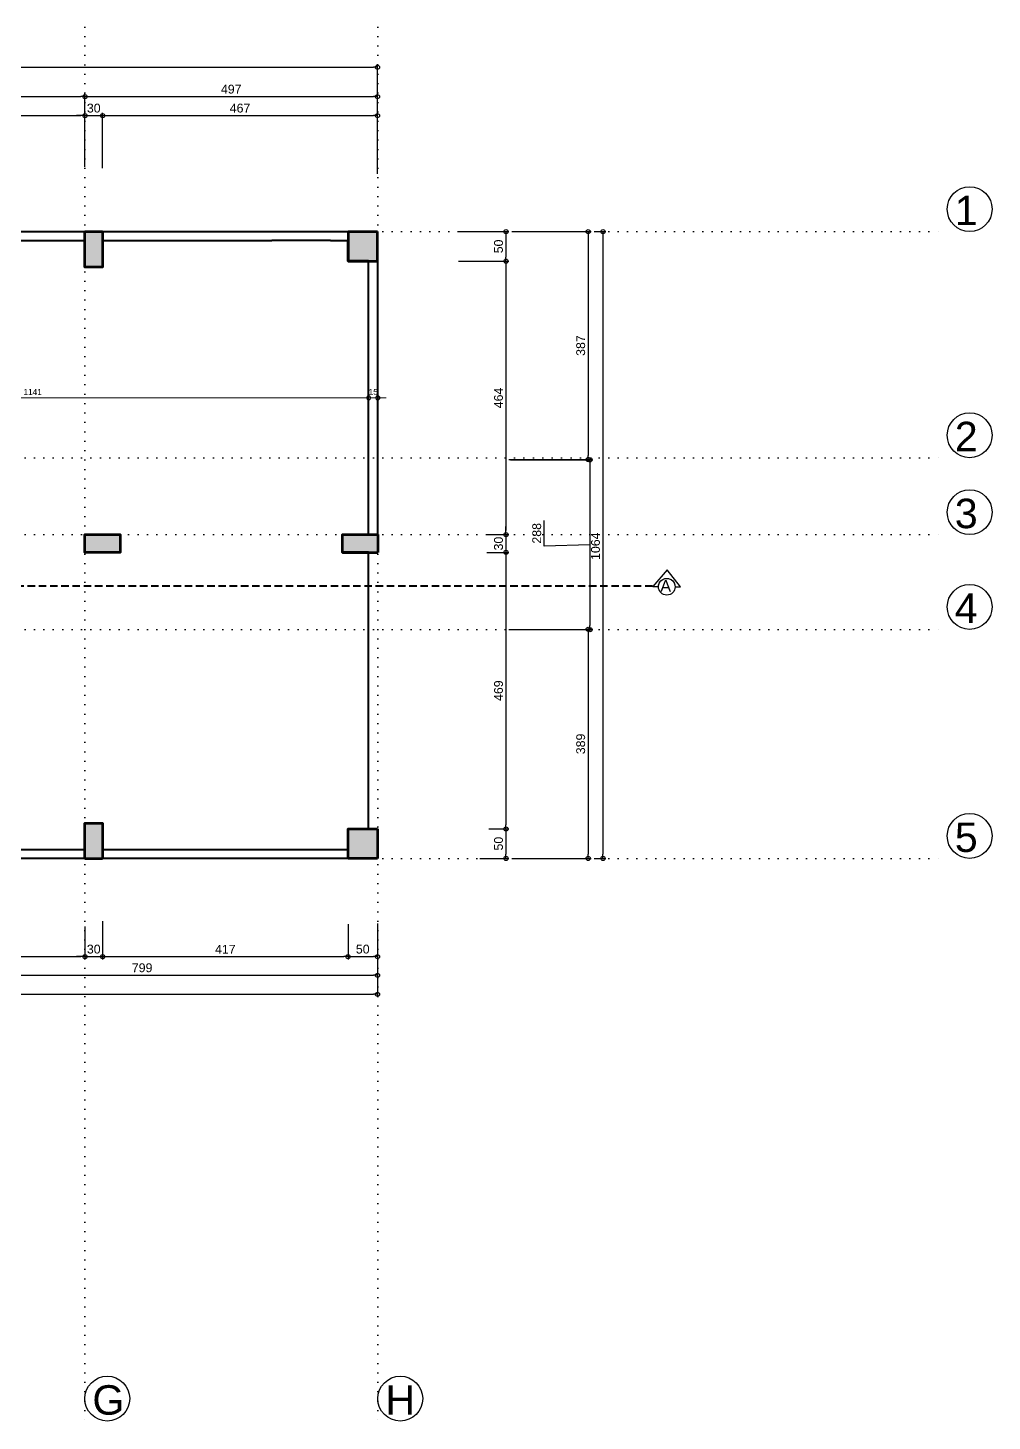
# Model space of a CAD drawing. Header units: millimetres. Extents: x 768 to 14077, y 324 to 18132.
# Drawn here: x 4012 to 5648, y 3104 to 5469 of the extents above; entities that cross this region are included whole.
import ezdxf

# ---------------------------------------------------------------- set-up
doc = ezdxf.new("R2010")
doc.units = ezdxf.units.MM
for name, pattern in [('BORDERX2', [88.9, 25.4, -12.7, 25.4, -12.7, 0, -12.7]), ('DOT2', [3.175, 0, -3.175]), ('HIDDENX2', [19.05, 12.7, -6.35])]:
    doc.linetypes.add(name, pattern=pattern)
doc.layers.add('SEM_AKS', color=161, linetype='Continuous')
for name, color, linetype, lineweight in [('SEM_DUVAR1', 136, 'Continuous', 40), ('SEM_IC OLCU', 140, 'Continuous', 13), ('SEM_KESİK1', 254, 'HIDDENX2', 40), ('SEM_KOLON TARAMA1', 8, 'Continuous', 13), ('SEM_KOLON1', 244, 'Continuous', 60)]:
    doc.layers.add(name, color=color, linetype=linetype, lineweight=lineweight)
doc.styles.add('SEM_YAZI', font='arial.ttf')
doc.styles.get("Standard").update_dxf_attribs({"font": 'arial.ttf'})
doc.dimstyles.new('1-50-2', dxfattribs={"dimtxt": 15, "dimasz": 7, "dimexe": 5, "dimexo": 5, "dimgap": 5, "dimtad": 1, "dimdec": 0, "dimtxsty": 'Standard', "dimblk": 'ORIGIN', "dimcen": 5, "dimdle": 7, "dimclrd": 256, "dimclre": 256, "dimclrt": 256, "dimadec": 0, "dimazin": 0, "dimtfac": 1, "dimtdec": 0, "dimtix": 1, "dimtmove": 0, "dimatfit": 3, "dimldrblk": 'ORIGIN', "dimfxl": 1, "dimlwd": -1, "dimlwe": -1, "dimarcsym": 0})
doc.dimstyles.new('1-50-İC', dxfattribs={"dimtxt": 10, "dimasz": 7, "dimexe": 5, "dimexo": 25, "dimgap": 5, "dimtad": 1, "dimdec": 0, "dimtxsty": 'Standard', "dimblk": 'ORIGIN', "dimcen": 5, "dimdle": 7, "dimclrd": 256, "dimclre": 256, "dimclrt": 256, "dimadec": 0, "dimazin": 0, "dimtfac": 1, "dimtdec": 0, "dimtix": 1, "dimtmove": 0, "dimatfit": 3, "dimldrblk": 'ORIGIN', "dimfxl": 1, "dimlwd": -1, "dimlwe": -1, "dimarcsym": 0})

# ---------------------------------------------------------------- blocks, each defined once
blk = doc.blocks.new('_Origin')
at = {"color": 0, "linetype": 'ByBlock', "lineweight": -2}
blk.add_line((0, 0), (-1, 0), dxfattribs=at)
blk.add_circle((0, 0), 0.5, dxfattribs=at)
blk = doc.blocks.new('*D151')
at = {"transparency": 16777216}
for p, q in [((3800.5, 5228.7), (3800.5, 5357.4)), ((3807.5, 5352.4), (4101.5, 5352.4)), ((4108.5, 5233.1), (4108.5, 5357.4))]:
    blk.add_line(p, q, dxfattribs=at)
at = {"layer": 'Defpoints', "color": 0, "linetype": 'ByBlock', "transparency": 16777216}
for p in [(4108.5, 5352.4), (4108.5, 5228.1), (3800.5, 5223.7)]:
    blk.add_point(p, dxfattribs=at)
at = {"linetype": 'ByBlock', "transparency": 16777216, "xscale": 7, "yscale": 7, "zscale": 7, "rotation": 180}
blk.add_blockref('_Origin', (3800.5, 5352.4), dxfattribs=at)
at = {"linetype": 'ByBlock', "transparency": 16777216, "xscale": 7, "yscale": 7, "zscale": 7}
blk.add_blockref('_Origin', (4108.5, 5352.4), dxfattribs=at)
at = {"linetype": 'ByBlock', "transparency": 16777216, "insert": (3954.5, 5365.1), "char_height": 15, "attachment_point": 5}
blk.add_mtext('308', dxfattribs=at)
blk = doc.blocks.new('*D152')
at = {"transparency": 16777216}
for p, q in [((4108.5, 5233.1), (4108.5, 5357.4)), ((4115.5, 5352.4), (4598, 5352.4)), ((4605, 5221.5), (4605, 5357.4))]:
    blk.add_line(p, q, dxfattribs=at)
at = {"layer": 'Defpoints', "color": 0, "linetype": 'ByBlock', "transparency": 16777216}
for p in [(4605, 5352.4), (4108.5, 5228.1), (4605, 5216.5)]:
    blk.add_point(p, dxfattribs=at)
at = {"linetype": 'ByBlock', "transparency": 16777216, "xscale": 7, "yscale": 7, "zscale": 7, "rotation": 180}
blk.add_blockref('_Origin', (4108.5, 5352.4), dxfattribs=at)
at = {"linetype": 'ByBlock', "transparency": 16777216, "xscale": 7, "yscale": 7, "zscale": 7}
blk.add_blockref('_Origin', (4605, 5352.4), dxfattribs=at)
at = {"linetype": 'ByBlock', "transparency": 16777216, "insert": (4356.8, 5365.1), "char_height": 15, "attachment_point": 5}
blk.add_mtext('497', dxfattribs=at)
blk = doc.blocks.new('*D153')
at = {"transparency": 16777216}
for p, q in [((1824.5, 5357.4), (1824.5, 5407.4)), ((1831.5, 5402.4), (4598, 5402.4)), ((4605, 5357.4), (4605, 5407.4))]:
    blk.add_line(p, q, dxfattribs=at)
at = {"layer": 'Defpoints', "color": 0, "linetype": 'ByBlock', "transparency": 16777216}
for p in [(4605, 5402.4), (1824.5, 5352.4), (4605, 5352.4)]:
    blk.add_point(p, dxfattribs=at)
at = {"linetype": 'ByBlock', "transparency": 16777216, "xscale": 7, "yscale": 7, "zscale": 7, "rotation": 180}
blk.add_blockref('_Origin', (1824.5, 5402.4), dxfattribs=at)
at = {"linetype": 'ByBlock', "transparency": 16777216, "xscale": 7, "yscale": 7, "zscale": 7}
blk.add_blockref('_Origin', (4605, 5402.4), dxfattribs=at)
at = {"linetype": 'ByBlock', "transparency": 16777216, "insert": (3214.8, 5415.1), "char_height": 15, "attachment_point": 5}
blk.add_mtext('2781', dxfattribs=at)
blk = doc.blocks.new('*D160')
at = {"transparency": 16777216}
for p, q in [((3830.5, 5225.4), (3830.5, 5325.2)), ((4108.5, 5300.3), (4108.5, 5325.2)), ((3837.5, 5320.2), (4101.5, 5320.2))]:
    blk.add_line(p, q, dxfattribs=at)
at = {"layer": 'Defpoints', "color": 0, "linetype": 'ByBlock', "transparency": 16777216}
for p in [(4108.5, 5320.2), (4108.5, 5295.3), (3830.5, 5220.4)]:
    blk.add_point(p, dxfattribs=at)
at = {"linetype": 'ByBlock', "transparency": 16777216, "xscale": 7, "yscale": 7, "zscale": 7, "rotation": 180}
blk.add_blockref('_Origin', (3830.5, 5320.2), dxfattribs=at)
at = {"linetype": 'ByBlock', "transparency": 16777216, "xscale": 7, "yscale": 7, "zscale": 7}
blk.add_blockref('_Origin', (4108.5, 5320.2), dxfattribs=at)
at = {"linetype": 'ByBlock', "transparency": 16777216, "insert": (3969.5, 5332.9), "char_height": 15, "attachment_point": 5}
blk.add_mtext('278', dxfattribs=at)
blk = doc.blocks.new('*D161')
at = {"transparency": 16777216}
for p, q in [((4108.5, 5300.3), (4108.5, 5325.2)), ((4138.5, 5231), (4138.5, 5325.2)), ((4101.5, 5320.2), (4094.5, 5320.2)), ((4108.5, 5320.2), (4138.5, 5320.2)), ((4145.5, 5320.2), (4152.5, 5320.2))]:
    blk.add_line(p, q, dxfattribs=at)
at = {"layer": 'Defpoints', "color": 0, "linetype": 'ByBlock', "transparency": 16777216}
for p in [(4138.5, 5320.2), (4108.5, 5295.3), (4138.5, 5226)]:
    blk.add_point(p, dxfattribs=at)
at = {"linetype": 'ByBlock', "transparency": 16777216, "xscale": 7, "yscale": 7, "zscale": 7}
blk.add_blockref('_Origin', (4108.5, 5320.2), dxfattribs=at)
at = {"linetype": 'ByBlock', "transparency": 16777216, "xscale": 7, "yscale": 7, "zscale": 7, "rotation": 180}
blk.add_blockref('_Origin', (4138.5, 5320.2), dxfattribs=at)
at = {"linetype": 'ByBlock', "transparency": 16777216, "insert": (4123.5, 5332.9), "char_height": 15, "attachment_point": 5}
blk.add_mtext('30', dxfattribs=at)
blk = doc.blocks.new('*D162')
at = {"transparency": 16777216}
for p, q in [((4138.5, 5231), (4138.5, 5325.2)), ((4605, 5245.7), (4605, 5325.2)), ((4145.5, 5320.2), (4598, 5320.2))]:
    blk.add_line(p, q, dxfattribs=at)
at = {"layer": 'Defpoints', "color": 0, "linetype": 'ByBlock', "transparency": 16777216}
for p in [(4605, 5320.2), (4605, 5240.7), (4138.5, 5226)]:
    blk.add_point(p, dxfattribs=at)
at = {"linetype": 'ByBlock', "transparency": 16777216, "xscale": 7, "yscale": 7, "zscale": 7, "rotation": 180}
blk.add_blockref('_Origin', (4138.5, 5320.2), dxfattribs=at)
at = {"linetype": 'ByBlock', "transparency": 16777216, "xscale": 7, "yscale": 7, "zscale": 7}
blk.add_blockref('_Origin', (4605, 5320.2), dxfattribs=at)
at = {"linetype": 'ByBlock', "transparency": 16777216, "insert": (4371.8, 5332.9), "char_height": 15, "attachment_point": 5}
blk.add_mtext('467', dxfattribs=at)
blk = doc.blocks.new('*D163')
at = {"transparency": 16777216}
for p, q in [((4742.4, 5123.3), (4828, 5123.3)), ((4823, 5116.3), (4823, 5080.1)), ((4742.4, 5073.1), (4828, 5073.1))]:
    blk.add_line(p, q, dxfattribs=at)
at = {"layer": 'Defpoints', "color": 0, "linetype": 'ByBlock', "transparency": 16777216}
for p in [(4737.4, 5123.3), (4737.4, 5073.1), (4823, 5073.1)]:
    blk.add_point(p, dxfattribs=at)
at = {"linetype": 'ByBlock', "transparency": 16777216, "xscale": 7, "yscale": 7, "zscale": 7}
for p, rotation in [((4823, 5123.3), 90), ((4823, 5073.1), 270)]:
    blk.add_blockref('_Origin', p, dxfattribs=dict(at, rotation=rotation))
at = {"linetype": 'ByBlock', "transparency": 16777216, "insert": (4810.4, 5098.2), "char_height": 15, "attachment_point": 5, "rotation": 90}
blk.add_mtext('50', dxfattribs=at)
blk = doc.blocks.new('*D164')
at = {"transparency": 16777216}
for p, q in [((4742.4, 5073.1), (4828, 5073.1)), ((4823, 5066.1), (4823, 4615.9)), ((4789.7, 4608.9), (4828, 4608.9))]:
    blk.add_line(p, q, dxfattribs=at)
at = {"layer": 'Defpoints', "color": 0, "linetype": 'ByBlock', "transparency": 16777216}
for p in [(4737.4, 5073.1), (4784.7, 4608.9), (4823, 4608.9)]:
    blk.add_point(p, dxfattribs=at)
at = {"linetype": 'ByBlock', "transparency": 16777216, "xscale": 7, "yscale": 7, "zscale": 7}
for p, rotation in [((4823, 5073.1), 90), ((4823, 4608.9), 270)]:
    blk.add_blockref('_Origin', p, dxfattribs=dict(at, rotation=rotation))
at = {"linetype": 'ByBlock', "transparency": 16777216, "insert": (4810.4, 4841), "char_height": 15, "attachment_point": 5, "rotation": 90}
blk.add_mtext('464', dxfattribs=at)
blk = doc.blocks.new('*D165')
at = {"transparency": 16777216}
for p, q in [((4823, 4615.9), (4823, 4622.9)), ((4789.7, 4608.9), (4828, 4608.9)), ((4823, 4608.9), (4823, 4578.8)), ((4790.7, 4578.8), (4828, 4578.8)), ((4823, 4571.8), (4823, 4564.8))]:
    blk.add_line(p, q, dxfattribs=at)
at = {"layer": 'Defpoints', "color": 0, "linetype": 'ByBlock', "transparency": 16777216}
for p in [(4784.7, 4608.9), (4785.7, 4578.8), (4823, 4578.8)]:
    blk.add_point(p, dxfattribs=at)
at = {"linetype": 'ByBlock', "transparency": 16777216, "xscale": 7, "yscale": 7, "zscale": 7}
for p, rotation in [((4823, 4608.9), 270), ((4823, 4578.8), 90)]:
    blk.add_blockref('_Origin', p, dxfattribs=dict(at, rotation=rotation))
at = {"linetype": 'ByBlock', "transparency": 16777216, "insert": (4810.4, 4593.8), "char_height": 15, "attachment_point": 5, "rotation": 90}
blk.add_mtext('30', dxfattribs=at)
blk = doc.blocks.new('*D166')
at = {"transparency": 16777216}
for p, q in [((4790.7, 4578.8), (4828, 4578.8)), ((4823, 4571.8), (4823, 4116.4)), ((4794.2, 4109.4), (4828, 4109.4))]:
    blk.add_line(p, q, dxfattribs=at)
at = {"layer": 'Defpoints', "color": 0, "linetype": 'ByBlock', "transparency": 16777216}
for p in [(4785.7, 4578.8), (4789.2, 4109.4), (4823, 4109.4)]:
    blk.add_point(p, dxfattribs=at)
at = {"linetype": 'ByBlock', "transparency": 16777216, "xscale": 7, "yscale": 7, "zscale": 7}
for p, rotation in [((4823, 4578.8), 90), ((4823, 4109.4), 270)]:
    blk.add_blockref('_Origin', p, dxfattribs=dict(at, rotation=rotation))
at = {"linetype": 'ByBlock', "transparency": 16777216, "insert": (4810.4, 4344.1), "char_height": 15, "attachment_point": 5, "rotation": 90}
blk.add_mtext('469', dxfattribs=at)
blk = doc.blocks.new('*D167')
at = {"transparency": 16777216}
for p, q in [((4794.2, 4109.4), (4828, 4109.4)), ((4823, 4102.4), (4823, 4066.3)), ((4778.4, 4059.3), (4828, 4059.3))]:
    blk.add_line(p, q, dxfattribs=at)
at = {"layer": 'Defpoints', "color": 0, "linetype": 'ByBlock', "transparency": 16777216}
for p in [(4789.2, 4109.4), (4773.4, 4059.3), (4823, 4059.3)]:
    blk.add_point(p, dxfattribs=at)
at = {"linetype": 'ByBlock', "transparency": 16777216, "xscale": 7, "yscale": 7, "zscale": 7}
for p, rotation in [((4823, 4109.4), 90), ((4823, 4059.3), 270)]:
    blk.add_blockref('_Origin', p, dxfattribs=dict(at, rotation=rotation))
at = {"linetype": 'ByBlock', "transparency": 16777216, "insert": (4810.4, 4084.4), "char_height": 15, "attachment_point": 5, "rotation": 90}
blk.add_mtext('50', dxfattribs=at)
blk = doc.blocks.new('*D168')
at = {"transparency": 16777216}
for p, q in [((4833, 5123.3), (4967.5, 5123.3)), ((4962.5, 5116.3), (4962.5, 4743.4)), ((4828, 4736.4), (4967.5, 4736.4))]:
    blk.add_line(p, q, dxfattribs=at)
at = {"layer": 'Defpoints', "color": 0, "linetype": 'ByBlock', "transparency": 16777216}
for p in [(4828, 5123.3), (4823, 4736.4), (4962.5, 4736.4)]:
    blk.add_point(p, dxfattribs=at)
at = {"linetype": 'ByBlock', "transparency": 16777216, "xscale": 7, "yscale": 7, "zscale": 7}
for p, rotation in [((4962.5, 5123.3), 90), ((4962.5, 4736.4), 270)]:
    blk.add_blockref('_Origin', p, dxfattribs=dict(at, rotation=rotation))
at = {"linetype": 'ByBlock', "transparency": 16777216, "insert": (4949.9, 4929.9), "char_height": 15, "attachment_point": 5, "rotation": 90}
blk.add_mtext('387', dxfattribs=at)
blk = doc.blocks.new('*D169')
at = {"transparency": 16777216}
for p, q in [((4831, 4736), (4970.5, 4736)), ((4965.5, 4729), (4965.5, 4454.7)), ((4888, 4589.5), (4888, 4632.9)), ((4965.5, 4591.8), (4888, 4589.5)), ((4831, 4447.7), (4970.5, 4447.7))]:
    blk.add_line(p, q, dxfattribs=at)
at = {"layer": 'Defpoints', "color": 0, "linetype": 'ByBlock', "transparency": 16777216}
for p in [(4826, 4736), (4826, 4447.7), (4965.5, 4447.7)]:
    blk.add_point(p, dxfattribs=at)
at = {"linetype": 'ByBlock', "transparency": 16777216, "xscale": 7, "yscale": 7, "zscale": 7}
for p, rotation in [((4965.5, 4736), 90), ((4965.5, 4447.7), 270)]:
    blk.add_blockref('_Origin', p, dxfattribs=dict(at, rotation=rotation))
at = {"linetype": 'ByBlock', "transparency": 16777216, "insert": (4875.3, 4611.2), "char_height": 15, "attachment_point": 5, "rotation": 90}
blk.add_mtext('288', dxfattribs=at)
blk = doc.blocks.new('*D170')
at = {"transparency": 16777216}
for p, q in [((4828, 4448.1), (4967.5, 4448.1)), ((4962.5, 4441.1), (4962.5, 4066.3)), ((4833, 4059.3), (4967.5, 4059.3))]:
    blk.add_line(p, q, dxfattribs=at)
at = {"layer": 'Defpoints', "color": 0, "linetype": 'ByBlock', "transparency": 16777216}
for p in [(4823, 4448.1), (4828, 4059.3), (4962.5, 4059.3)]:
    blk.add_point(p, dxfattribs=at)
at = {"linetype": 'ByBlock', "transparency": 16777216, "xscale": 7, "yscale": 7, "zscale": 7}
for p, rotation in [((4962.5, 4448.1), 90), ((4962.5, 4059.3), 270)]:
    blk.add_blockref('_Origin', p, dxfattribs=dict(at, rotation=rotation))
at = {"linetype": 'ByBlock', "transparency": 16777216, "insert": (4949.9, 4253.7), "char_height": 15, "attachment_point": 5, "rotation": 90}
blk.add_mtext('389', dxfattribs=at)
blk = doc.blocks.new('*D171')
at = {"transparency": 16777216}
for p, q in [((4972.5, 5123.3), (4992.6, 5123.3)), ((4987.6, 5116.3), (4987.6, 4066.3)), ((4972.5, 4059.3), (4992.6, 4059.3))]:
    blk.add_line(p, q, dxfattribs=at)
at = {"layer": 'Defpoints', "color": 0, "linetype": 'ByBlock', "transparency": 16777216}
for p in [(4967.5, 5123.3), (4967.5, 4059.3), (4987.6, 4059.3)]:
    blk.add_point(p, dxfattribs=at)
at = {"linetype": 'ByBlock', "transparency": 16777216, "xscale": 7, "yscale": 7, "zscale": 7}
for p, rotation in [((4987.6, 5123.3), 90), ((4987.6, 4059.3), 270)]:
    blk.add_blockref('_Origin', p, dxfattribs=dict(at, rotation=rotation))
at = {"linetype": 'ByBlock', "transparency": 16777216, "insert": (4975, 4589.3), "char_height": 15, "attachment_point": 5, "rotation": 90}
blk.add_mtext('1064', dxfattribs=at)
blk = doc.blocks.new('*D189')
at = {"transparency": 16777216}
for p, q in [((3830.5, 3943.7), (3830.5, 3887.6)), ((4108.5, 3943.7), (4108.5, 3887.6)), ((3837.5, 3892.6), (4101.5, 3892.6))]:
    blk.add_line(p, q, dxfattribs=at)
at = {"layer": 'Defpoints', "color": 0, "linetype": 'ByBlock', "transparency": 16777216}
for p in [(3830.5, 3948.7), (4108.5, 3948.7), (4108.5, 3892.6)]:
    blk.add_point(p, dxfattribs=at)
at = {"linetype": 'ByBlock', "transparency": 16777216, "xscale": 7, "yscale": 7, "zscale": 7, "rotation": 180}
blk.add_blockref('_Origin', (3830.5, 3892.6), dxfattribs=at)
at = {"linetype": 'ByBlock', "transparency": 16777216, "xscale": 7, "yscale": 7, "zscale": 7}
blk.add_blockref('_Origin', (4108.5, 3892.6), dxfattribs=at)
at = {"linetype": 'ByBlock', "transparency": 16777216, "insert": (3969.5, 3905.3), "char_height": 15, "attachment_point": 5}
blk.add_mtext('278', dxfattribs=at)
blk = doc.blocks.new('*D190')
at = {"transparency": 16777216}
for p, q in [((4138.5, 3952.8), (4138.5, 3887.6)), ((4108.5, 3943.7), (4108.5, 3887.6)), ((4101.5, 3892.6), (4094.5, 3892.6)), ((4108.5, 3892.6), (4138.5, 3892.6)), ((4145.5, 3892.6), (4152.5, 3892.6))]:
    blk.add_line(p, q, dxfattribs=at)
at = {"layer": 'Defpoints', "color": 0, "linetype": 'ByBlock', "transparency": 16777216}
for p in [(4138.5, 3957.8), (4108.5, 3948.7), (4138.5, 3892.6)]:
    blk.add_point(p, dxfattribs=at)
at = {"linetype": 'ByBlock', "transparency": 16777216, "xscale": 7, "yscale": 7, "zscale": 7}
blk.add_blockref('_Origin', (4108.5, 3892.6), dxfattribs=at)
at = {"linetype": 'ByBlock', "transparency": 16777216, "xscale": 7, "yscale": 7, "zscale": 7, "rotation": 180}
blk.add_blockref('_Origin', (4138.5, 3892.6), dxfattribs=at)
at = {"linetype": 'ByBlock', "transparency": 16777216, "insert": (4123.5, 3905.3), "char_height": 15, "attachment_point": 5}
blk.add_mtext('30', dxfattribs=at)
blk = doc.blocks.new('*D191')
at = {"transparency": 16777216}
for p, q in [((4138.5, 3952.8), (4138.5, 3887.6)), ((4555, 3947.7), (4555, 3887.6)), ((4145.5, 3892.6), (4548, 3892.6))]:
    blk.add_line(p, q, dxfattribs=at)
at = {"layer": 'Defpoints', "color": 0, "linetype": 'ByBlock', "transparency": 16777216}
for p in [(4138.5, 3957.8), (4555, 3952.7), (4555, 3892.6)]:
    blk.add_point(p, dxfattribs=at)
at = {"linetype": 'ByBlock', "transparency": 16777216, "xscale": 7, "yscale": 7, "zscale": 7, "rotation": 180}
blk.add_blockref('_Origin', (4138.5, 3892.6), dxfattribs=at)
at = {"linetype": 'ByBlock', "transparency": 16777216, "xscale": 7, "yscale": 7, "zscale": 7}
blk.add_blockref('_Origin', (4555, 3892.6), dxfattribs=at)
at = {"linetype": 'ByBlock', "transparency": 16777216, "insert": (4346.8, 3905.1), "char_height": 15, "attachment_point": 5}
blk.add_mtext('417', dxfattribs=at)
blk = doc.blocks.new('*D192')
at = {"transparency": 16777216}
for p, q in [((4555, 3947.7), (4555, 3887.6)), ((4605, 3949), (4605, 3887.6)), ((4562, 3892.6), (4598, 3892.6))]:
    blk.add_line(p, q, dxfattribs=at)
at = {"layer": 'Defpoints', "color": 0, "linetype": 'ByBlock', "transparency": 16777216}
for p in [(4555, 3952.7), (4605, 3954), (4605, 3892.6)]:
    blk.add_point(p, dxfattribs=at)
at = {"linetype": 'ByBlock', "transparency": 16777216, "xscale": 7, "yscale": 7, "zscale": 7, "rotation": 180}
blk.add_blockref('_Origin', (4555, 3892.6), dxfattribs=at)
at = {"linetype": 'ByBlock', "transparency": 16777216, "xscale": 7, "yscale": 7, "zscale": 7}
blk.add_blockref('_Origin', (4605, 3892.6), dxfattribs=at)
at = {"linetype": 'ByBlock', "transparency": 16777216, "insert": (4580, 3905.3), "char_height": 15, "attachment_point": 5}
blk.add_mtext('50', dxfattribs=at)
blk = doc.blocks.new('*D200')
at = {"transparency": 16777216}
for p, q in [((3806.1, 3887.6), (3806.1, 3856)), ((4605, 3887.6), (4605, 3856)), ((3813.1, 3861), (4598, 3861))]:
    blk.add_line(p, q, dxfattribs=at)
at = {"layer": 'Defpoints', "color": 0, "linetype": 'ByBlock', "transparency": 16777216}
for p in [(3806.1, 3892.6), (4605, 3892.6), (4605, 3861)]:
    blk.add_point(p, dxfattribs=at)
at = {"linetype": 'ByBlock', "transparency": 16777216, "xscale": 7, "yscale": 7, "zscale": 7, "rotation": 180}
blk.add_blockref('_Origin', (3806.1, 3861), dxfattribs=at)
at = {"linetype": 'ByBlock', "transparency": 16777216, "xscale": 7, "yscale": 7, "zscale": 7}
blk.add_blockref('_Origin', (4605, 3861), dxfattribs=at)
at = {"linetype": 'ByBlock', "transparency": 16777216, "insert": (4205.6, 3873.6), "char_height": 15, "attachment_point": 5}
blk.add_mtext('799', dxfattribs=at)
blk = doc.blocks.new('*D201')
at = {"transparency": 16777216}
for p, q in [((1824.5, 3856), (1824.5, 3823.7)), ((4605, 3856), (4605, 3823.7)), ((1831.5, 3828.7), (4598, 3828.7))]:
    blk.add_line(p, q, dxfattribs=at)
at = {"layer": 'Defpoints', "color": 0, "linetype": 'ByBlock', "transparency": 16777216}
for p in [(1824.5, 3861), (4605, 3861), (4605, 3828.7)]:
    blk.add_point(p, dxfattribs=at)
at = {"linetype": 'ByBlock', "transparency": 16777216, "xscale": 7, "yscale": 7, "zscale": 7, "rotation": 180}
blk.add_blockref('_Origin', (1824.5, 3828.7), dxfattribs=at)
at = {"linetype": 'ByBlock', "transparency": 16777216, "xscale": 7, "yscale": 7, "zscale": 7}
blk.add_blockref('_Origin', (4605, 3828.7), dxfattribs=at)
at = {"linetype": 'ByBlock', "transparency": 16777216, "insert": (3214.8, 3841.4), "char_height": 15, "attachment_point": 5}
blk.add_mtext('2781', dxfattribs=at)
blk = doc.blocks.new('*D330')
at = {"layer": 'Defpoints', "color": 0, "transparency": 16777216}
for p in [(3449.5, 4841.2), (4590, 4841.2), (4590, 4841)]:
    blk.add_point(p, dxfattribs=at)
at = {"layer": 'SEM_IC OLCU', "transparency": 16777216}
for p, q in [((3449.5, 4866.2), (3449.5, 4846.2)), ((4590, 4866), (4590, 4846.2)), ((3456.5, 4841.2), (4583, 4841.2))]:
    blk.add_line(p, q, dxfattribs=at)
at = {"layer": 'SEM_IC OLCU', "transparency": 16777216, "xscale": 7, "yscale": 7, "zscale": 7, "rotation": 180}
blk.add_blockref('_Origin', (3449.5, 4841.2), dxfattribs=at)
at = {"layer": 'SEM_IC OLCU', "transparency": 16777216, "xscale": 7, "yscale": 7, "zscale": 7}
blk.add_blockref('_Origin', (4590, 4841.2), dxfattribs=at)
at = {"layer": 'SEM_IC OLCU', "transparency": 16777216, "insert": (4019.8, 4851.2), "char_height": 10, "attachment_point": 5}
blk.add_mtext('1141', dxfattribs=at)
blk = doc.blocks.new('*D331')
at = {"layer": 'Defpoints', "color": 0, "transparency": 16777216}
for p in [(4590, 4841), (4605.5, 4841.2), (4605.5, 4841)]:
    blk.add_point(p, dxfattribs=at)
at = {"layer": 'SEM_IC OLCU', "transparency": 16777216}
for p, q in [((4590, 4866), (4590, 4846.2)), ((4605.5, 4866), (4605.5, 4846.2)), ((4583, 4841.2), (4576, 4841.2)), ((4590, 4841.2), (4605.5, 4841.2)), ((4612.5, 4841.2), (4619.5, 4841.2))]:
    blk.add_line(p, q, dxfattribs=at)
at = {"layer": 'SEM_IC OLCU', "transparency": 16777216, "xscale": 7, "yscale": 7, "zscale": 7}
blk.add_blockref('_Origin', (4590, 4841.2), dxfattribs=at)
at = {"layer": 'SEM_IC OLCU', "transparency": 16777216, "xscale": 7, "yscale": 7, "zscale": 7, "rotation": 180}
blk.add_blockref('_Origin', (4605.5, 4841.2), dxfattribs=at)
at = {"layer": 'SEM_IC OLCU', "transparency": 16777216, "insert": (4597.8, 4851.3), "char_height": 10, "attachment_point": 5}
blk.add_mtext('15', dxfattribs=at)
blk = doc.blocks.new('aks')
at = {"layer": 'SEM_AKS', "linetype": 'DOT2', "ltscale": 5}
for p, q in [((4108.3, 6349.2), (4108.3, 3104.1)), ((4605.5, 6349.2), (4605.5, 3104.1)), ((971.7, 5123.3), (5571.7, 5123.3)), ((971.7, 4739.5), (5571.7, 4739.5)), ((971.7, 4608.9), (5571.7, 4608.9)), ((971.7, 4448.1), (5571.7, 4448.1)), ((971.7, 4059.3), (5571.7, 4059.3))]:
    blk.add_line(p, q, dxfattribs=at)
at = {"layer": 'SEM_AKS', "ltscale": 5}
for centre in [(5609.9, 5161.5), (5609.9, 4777.7), (5609.9, 4647), (5609.9, 4486.3), (5609.9, 4097.5), (4146.4, 3142.3), (4643.6, 3142.3)]:
    blk.add_circle(centre, 38.1, dxfattribs=at)
at = {"layer": 'SEM_AKS', "linetype": 'DOT2', "ltscale": 5}
for s, p in [('1', (5584.7, 5134.3)), ('2', (5584.7, 4750.5)), ('3', (5584.7, 4619.9)), ('4', (5584.7, 4459.2)), ('5', (5584.7, 4070.3)), ('G', (4121.2, 3115.1)), ('H', (4618.4, 3115.1))]:
    blk.add_text(s, height=50, dxfattribs=at).set_placement(p)

msp = doc.modelspace()

# ---------------------------------------------------------------- hatches: boundary and pattern name
at = {"layer": 'SEM_KOLON TARAMA1', "linetype": 'ByBlock'}
h = msp.add_hatch(dxfattribs=at)
h.set_pattern_fill('ANSI36', color=256)
h.set_pattern_definition([(45, (210.0015, 2702.2162), (1.683798, 6.173926), [7.9375, -1.5875, 0, -1.5875])])
h.paths.add_polyline_path([(1874.5, 5123.3), (1824.5, 5123.3), (1824.5, 5073.1), (1874.5, 5073.1)])
h.paths.add_polyline_path([(2490.5, 5123.3), (2460.5, 5123.3), (2460.5, 5063), (2490.5, 5063)])
h.paths.add_polyline_path([(3134.5, 5123.3), (3074.5, 5123.3), (3074.5, 5093.2), (3134.5, 5093.2)])
h.paths.add_polyline_path([(3830.5, 5123.3), (3770.5, 5123.3), (3770.5, 5093.2), (3830.5, 5093.2)])
h.paths.add_polyline_path([(4605, 5123.3), (4555, 5123.3), (4555, 5073.3), (4605, 5073.3)])
h.paths.add_polyline_path([(4138.5, 5123.3), (4108.5, 5123.3), (4108.5, 5063), (4138.5, 5063)])
h.paths.add_polyline_path([(4605.5, 4608.9), (4545.5, 4608.9), (4545.5, 4578.8), (4605.5, 4578.8)])
h.paths.add_polyline_path([(4168.3, 4608.9), (4108.3, 4608.9), (4108.3, 4578.8), (4168.3, 4578.8)])
h.paths.add_polyline_path([(4605, 4109.4), (4555, 4109.6), (4555, 4059.3), (4605, 4059.3)])
h.paths.add_polyline_path([(4138.5, 4119.3), (4108.5, 4119.3), (4108.5, 4059.3), (4138.5, 4059.3)])
h.paths.add_polyline_path([(3830.5, 4089.5), (3770.5, 4089.5), (3770.5, 4059.5), (3830.5, 4059.5)])
h.paths.add_polyline_path([(3134.5, 4089.5), (3074.5, 4089.5), (3074.5, 4059.3), (3134.5, 4059.3)])
h.paths.add_polyline_path([(1874.5, 4109.6), (1824.5, 4109.6), (1824.5, 4059.3), (1874.5, 4059.3)])
h.paths.add_polyline_path([(1879.5, 4608.9), (1824.5, 4608.9), (1824.5, 4578.8), (1839.5, 4578.8), (1879.5, 4578.8)])
h.paths.add_polyline_path([(2460.5, 4608.9), (2400.5, 4608.9), (2400.5, 4578.8), (2460.5, 4578.8)])

# ---------------------------------------------------------------- linework, layer by layer
for p, q in [((4575.5, 5123.3), (4605, 5123.3)), ((4108.3, 4608.9), (4138.3, 4608.9)), ((4138.3, 4608.9), (4168.3, 4608.9)), ((4545.5, 4608.9), (4575.5, 4608.9)), ((4575.5, 4608.9), (4545.5, 4608.9)), ((4575.5, 4608.9), (4605.5, 4608.9)), ((4138.3, 4578.8), (4108.3, 4578.8)), ((4605, 4059.3), (4575.5, 4059.3)), ((4575.5, 4059.3), (4605, 4059.3))]:
    msp.add_line(p, q)
at = {"linetype": 'BORDERX2'}
msp.add_line((4545.5, 4608.9), (4575.5, 4608.9), dxfattribs=at)
at = {"layer": 'SEM_DUVAR1'}
for p, q in [((3830.5, 5123.3), (4108.5, 5123.3)), ((4138.5, 5123.3), (4555, 5123.3)), ((3860.5, 5108.2), (4078.5, 5108.2)), ((4078.5, 5108.2), (4108.5, 5108.2)), ((4138.5, 5108.2), (4425.5, 5108.2)), ((4525.5, 5108.2), (4425.5, 5108.2)), ((4525.5, 5108.2), (4555.5, 5108.2)), ((4590, 4608.9), (4590, 5073.1)), ((4605.5, 4608.9), (4605.5, 5073.1)), ((4590, 4109.4), (4590, 4578.8)), ((3830.5, 4074.5), (4078.5, 4074.6)), ((4078.5, 4074.6), (4108.5, 4074.6)), ((4138.5, 4074.6), (4525.5, 4074.6)), ((4525.5, 4074.6), (4555.5, 4074.6)), ((4108.5, 4059.3), (3830.5, 4059.3)), ((4555, 4059.3), (4138.5, 4059.3))]:
    msp.add_line(p, q, dxfattribs=at)
at = {"layer": 'SEM_KESİK1'}
msp.add_line((5071.7, 4521.2), (924.7, 4521.2), dxfattribs=at)
at = {"layer": 'SEM_KESİK1', "linetype": 'ByBlock', "lineweight": 30, "ltscale": 0.1}
msp.add_lwpolyline([(5081.8, 4520.7, -1.000319), (5110.1, 4520.3), (5119.4, 4520.1), (5096.4, 4549.4), (5072.5, 4520.9)], format="xyb", close=True, dxfattribs=at)
msp.add_circle((5095.9, 4520.5), 14.2, dxfattribs=at)
at = {"layer": 'SEM_KOLON1'}
for p, q in [((4108.5, 5063), (4108.5, 5123.3)), ((4108.5, 5123.3), (4138.5, 5123.3)), ((4138.5, 5123.3), (4138.5, 5063)), ((4555, 5123.3), (4605, 5123.3)), ((4555, 5123.3), (4555, 5073.3)), ((4605, 5073.3), (4605, 5123.3)), ((4138.5, 5063), (4108.5, 5063)), ((4555, 5073.3), (4605, 5073.3)), ((4108.3, 4578.8), (4108.3, 4608.9)), ((4108.5, 4608.9), (4168.3, 4608.9)), ((4168.3, 4608.9), (4168.3, 4578.8)), ((4545.5, 4578.8), (4545.5, 4608.9)), ((4545.5, 4608.9), (4605.5, 4608.9)), ((4605.5, 4608.9), (4605.5, 4578.8)), ((4168.3, 4578.8), (4108.3, 4578.8)), ((4545.5, 4578.8), (4605.5, 4578.8)), ((4108.5, 4059.3), (4108.5, 4119.3)), ((4108.5, 4119.3), (4138.5, 4119.3)), ((4138.5, 4119.3), (4138.5, 4059.3)), ((4555, 4059.3), (4555, 4109.6)), ((4555, 4109.6), (4605, 4109.4)), ((4605, 4109.4), (4605, 4059.3)), ((4108.5, 4059.3), (4138.5, 4059.3)), ((4605, 4059.3), (4555, 4059.3))]:
    msp.add_line(p, q, dxfattribs=at)
at = {"layer": 'SEM_KOLON1', "linetype": 'ByBlock'}
for points in [[(4138.5, 5108.2), (4138.5, 5063), (4108.5, 5063), (4108.5, 5108.2)], [(4138.5, 5108.2), (4138.5, 5063), (4108.5, 5063), (4108.5, 5108.2)], [(4138.5, 5108.2), (4138.5, 5063), (4108.5, 5063), (4108.5, 5108.2)], [(4590, 5073.3), (4555, 5073.3), (4555, 5108.2)], [(4590, 5073.3), (4555, 5073.3), (4555, 5108.2)], [(4590, 5073.3), (4555, 5073.3), (4555, 5108.2)], [(4590, 4578.8), (4545.5, 4578.8), (4545.5, 4608.9), (4575.5, 4608.9), (4590, 4608.9)], [(4590, 4578.8), (4545.5, 4578.8), (4545.5, 4608.9), (4575.5, 4608.9), (4590, 4608.9)], [(4590, 4578.8), (4545.5, 4578.8), (4545.5, 4608.9), (4590, 4608.9)], [(4108.5, 4074.6), (4108.5, 4119.3), (4138.5, 4119.3), (4138.5, 4074.6)], [(4108.5, 4074.6), (4108.5, 4119.3), (4138.5, 4119.3), (4138.5, 4074.6)], [(4108.5, 4074.6), (4108.5, 4119.3), (4138.5, 4119.3), (4138.5, 4074.6)], [(4555, 4074.6), (4555, 4109.6), (4590, 4109.5)], [(4555, 4074.6), (4555, 4109.6), (4590, 4109.5)], [(4555, 4074.6), (4555, 4109.6), (4590, 4109.5)]]:
    msp.add_lwpolyline(points, dxfattribs=at)
for points in [[(4108.3, 4578.8), (4108.3, 4608.9), (4168.3, 4608.9), (4168.3, 4578.8)], [(4108.3, 4608.9), (4168.3, 4608.9), (4168.3, 4578.8), (4108.3, 4578.8)]]:
    msp.add_lwpolyline(points, close=True, dxfattribs=at)

# ---------------------------------------------------------------- block references
at = {"layer": 'SEM_IC OLCU'}
msp.add_blockref('aks', (0, 0), dxfattribs=at)

# ---------------------------------------------------------------- texts
at = {"layer": 'SEM_KESİK1', "linetype": 'ByBlock', "lineweight": 30, "ltscale": 0.1, "insert": (5103.3, 4511.9), "char_height": 19.8, "width": 7.91, "attachment_point": 9, "style": 'SEM_YAZI'}
msp.add_mtext('A', dxfattribs=at)

# ---------------------------------------------------------------- dimensions: what is measured, and where the dimension line sits
at = {"linetype": 'ByBlock'}
for base, p1, p2, picture, middle in [((4605.0436, 5402.4146), (1824.4762, 5352.4155), (4605.0436, 5352.4155), '*D153', (3214.7599, 5415.0732)), ((4605.0436, 3828.712), (1824.4762, 3860.962), (4605.0436, 3860.962), '*D201', (3214.7599, 3841.3706))]:
    dim = msp.add_linear_dim(base=base, p1=p1, p2=p2, dimstyle='1-50-2', dxfattribs=at)
    dim.commit()
    dim.dimension.update_dxf_attribs({"geometry": picture, "text_midpoint": middle})
for base, p1, p2, picture, middle in [((4108.5, 5352.4), (3800.5, 5223.7), (4108.5, 5228.1), '*D151', (3954.5, 5365.1)), ((4605.0436, 5352.4155), (4108.4762, 5228.096), (4605.0436, 5216.5448), '*D152', (4356.7599, 5365.0741)), ((4108.5, 5320.2), (3830.5, 5220.4), (4108.5, 5295.3), '*D160', (3969.5, 5332.9)), ((4138.5, 5320.2), (4108.5, 5295.3), (4138.5, 5226), '*D161', (4123.5, 5332.9)), ((4605.0436, 5320.1929), (4138.4762, 5226.0148), (4605.0436, 5240.7465), '*D162', (4371.7599, 5332.8515)), ((4138.5, 3892.6), (4108.5, 3948.7), (4138.5, 3957.8), '*D190', (4123.5, 3905.3)), ((4555.0436, 3892.6154), (4138.4762, 3957.8135), (4555.0436, 3952.6837), '*D191', (4346.7599, 3905.1461)), ((4605, 3892.6), (4555, 3952.7), (4605, 3954), '*D192', (4580, 3905.3)), ((4108.5, 3892.6), (3830.5, 3948.7), (4108.5, 3948.7), '*D189', (3969.5, 3905.3)), ((4605, 3861), (3806.1, 3892.6), (4605, 3892.6), '*D200', (4205.6, 3873.6))]:
    dim = msp.add_linear_dim(base=base, p1=p1, p2=p2, dimstyle='1-50-2', override={"dimtmove": 1}, dxfattribs=at)
    dim.commit()
    dim.dimension.update_dxf_attribs({"geometry": picture, "text_midpoint": middle})
dim = msp.add_linear_dim(base=(4823, 5073.1), p1=(4737.4, 5123.3), p2=(4737.4, 5073.1), angle=90, dimstyle='1-50-2', dxfattribs=at)
dim.commit()
dim.dimension.update_dxf_attribs({"geometry": '*D163', "text_midpoint": (4810.4, 5098.2)})
for base, p1, p2, picture, middle in [((4962.5, 4736.4), (4828, 5123.3), (4823, 4736.4), '*D168', (4962.5, 4929.9)), ((4987.6, 4059.3), (4967.5, 5123.3), (4967.5, 4059.3), '*D171', (4987.6, 4589.3))]:
    dim = msp.add_linear_dim(base=base, p1=p1, p2=p2, angle=90, dimstyle='1-50-2', dxfattribs=at)
    dim.commit()
    dim.dimension.update_dxf_attribs({"geometry": picture, "text_midpoint": middle, "dimtype": 160})
for base, p1, p2, picture, middle in [((4823, 4608.9), (4737.4, 5073.1), (4784.7, 4608.9), '*D164', (4810.4, 4841)), ((4823, 4578.8), (4784.7, 4608.9), (4785.7, 4578.8), '*D165', (4810.4, 4593.8)), ((4823, 4109.4), (4785.7, 4578.8), (4789.2, 4109.4), '*D166', (4810.4, 4344.1)), ((4962.5, 4059.3), (4823, 4448.1), (4828, 4059.3), '*D170', (4949.9, 4253.7)), ((4823, 4059.3), (4789.2, 4109.4), (4773.4, 4059.3), '*D167', (4810.4, 4084.4))]:
    dim = msp.add_linear_dim(base=base, p1=p1, p2=p2, angle=90, dimstyle='1-50-2', override={"dimtmove": 1}, dxfattribs=at)
    dim.commit()
    dim.dimension.update_dxf_attribs({"geometry": picture, "text_midpoint": middle})
dim = msp.add_linear_dim(base=(4965.5, 4447.7), p1=(4826, 4736), p2=(4826, 4447.7), angle=90, dimstyle='1-50-2', override={"dimtmove": 1}, dxfattribs=at)
dim.commit()
dim.dimension.update_dxf_attribs({"geometry": '*D169', "text_midpoint": (4888, 4594.5), "dimtype": 160})
at = {"layer": 'SEM_IC OLCU'}
for base, p1, p2, picture, middle in [((4590.0436, 4841.1515), (3449.4762, 4841.1515), (4590.0436, 4840.9897), '*D330', (4019.7599, 4851.1719)), ((4605.4762, 4841.1515), (4590.0436, 4840.9897), (4605.4762, 4840.9897), '*D331', (4597.7599, 4851.2572))]:
    dim = msp.add_linear_dim(base=base, p1=p1, p2=p2, dimstyle='1-50-İC', override={"dimtmove": 1}, dxfattribs=at)
    dim.commit()
    dim.dimension.update_dxf_attribs({"geometry": picture, "text_midpoint": middle})

doc.saveas('drawing.dxf')
